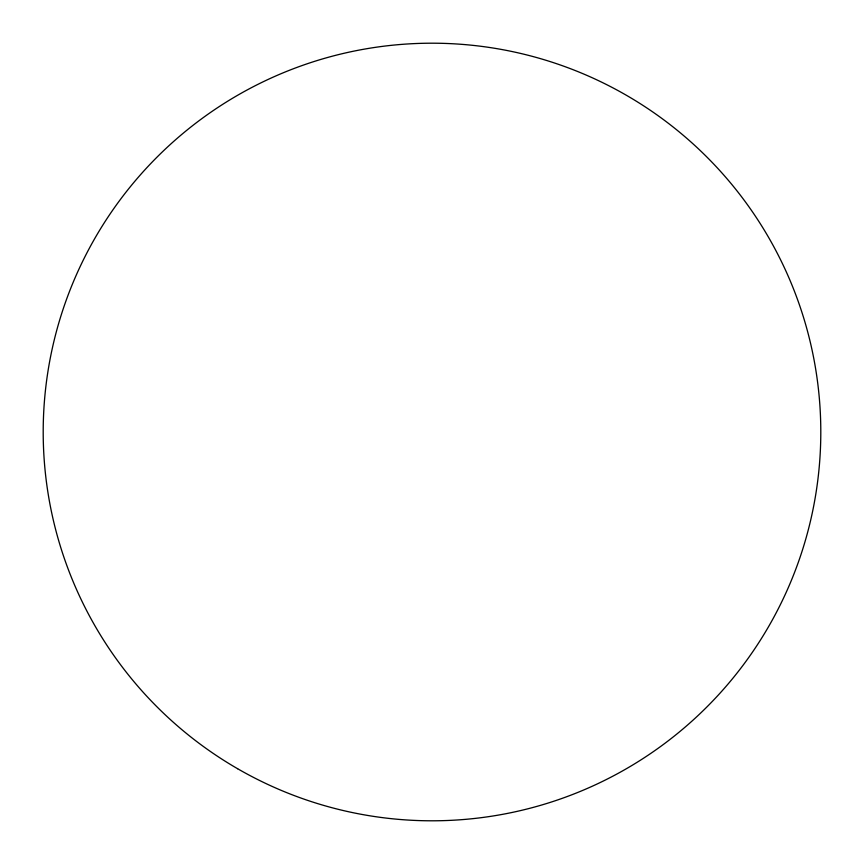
<?xml version="1.0" encoding="UTF-8"?>
<svg xmlns="http://www.w3.org/2000/svg" width="864" height="864" viewBox="0 0 864 864"><rect width="100%" height="100%" fill="white"/><g stroke="black" fill="none" stroke-linecap="round" stroke-linejoin="round"><path stroke-width="1.3" d="M237.6 768.712A388.8 388.8 0 0 0 820.8 432A388.8 388.8 0 0 0 237.6 95.288A388.8 388.8 0 0 0 237.6 768.712"/></g></svg>
